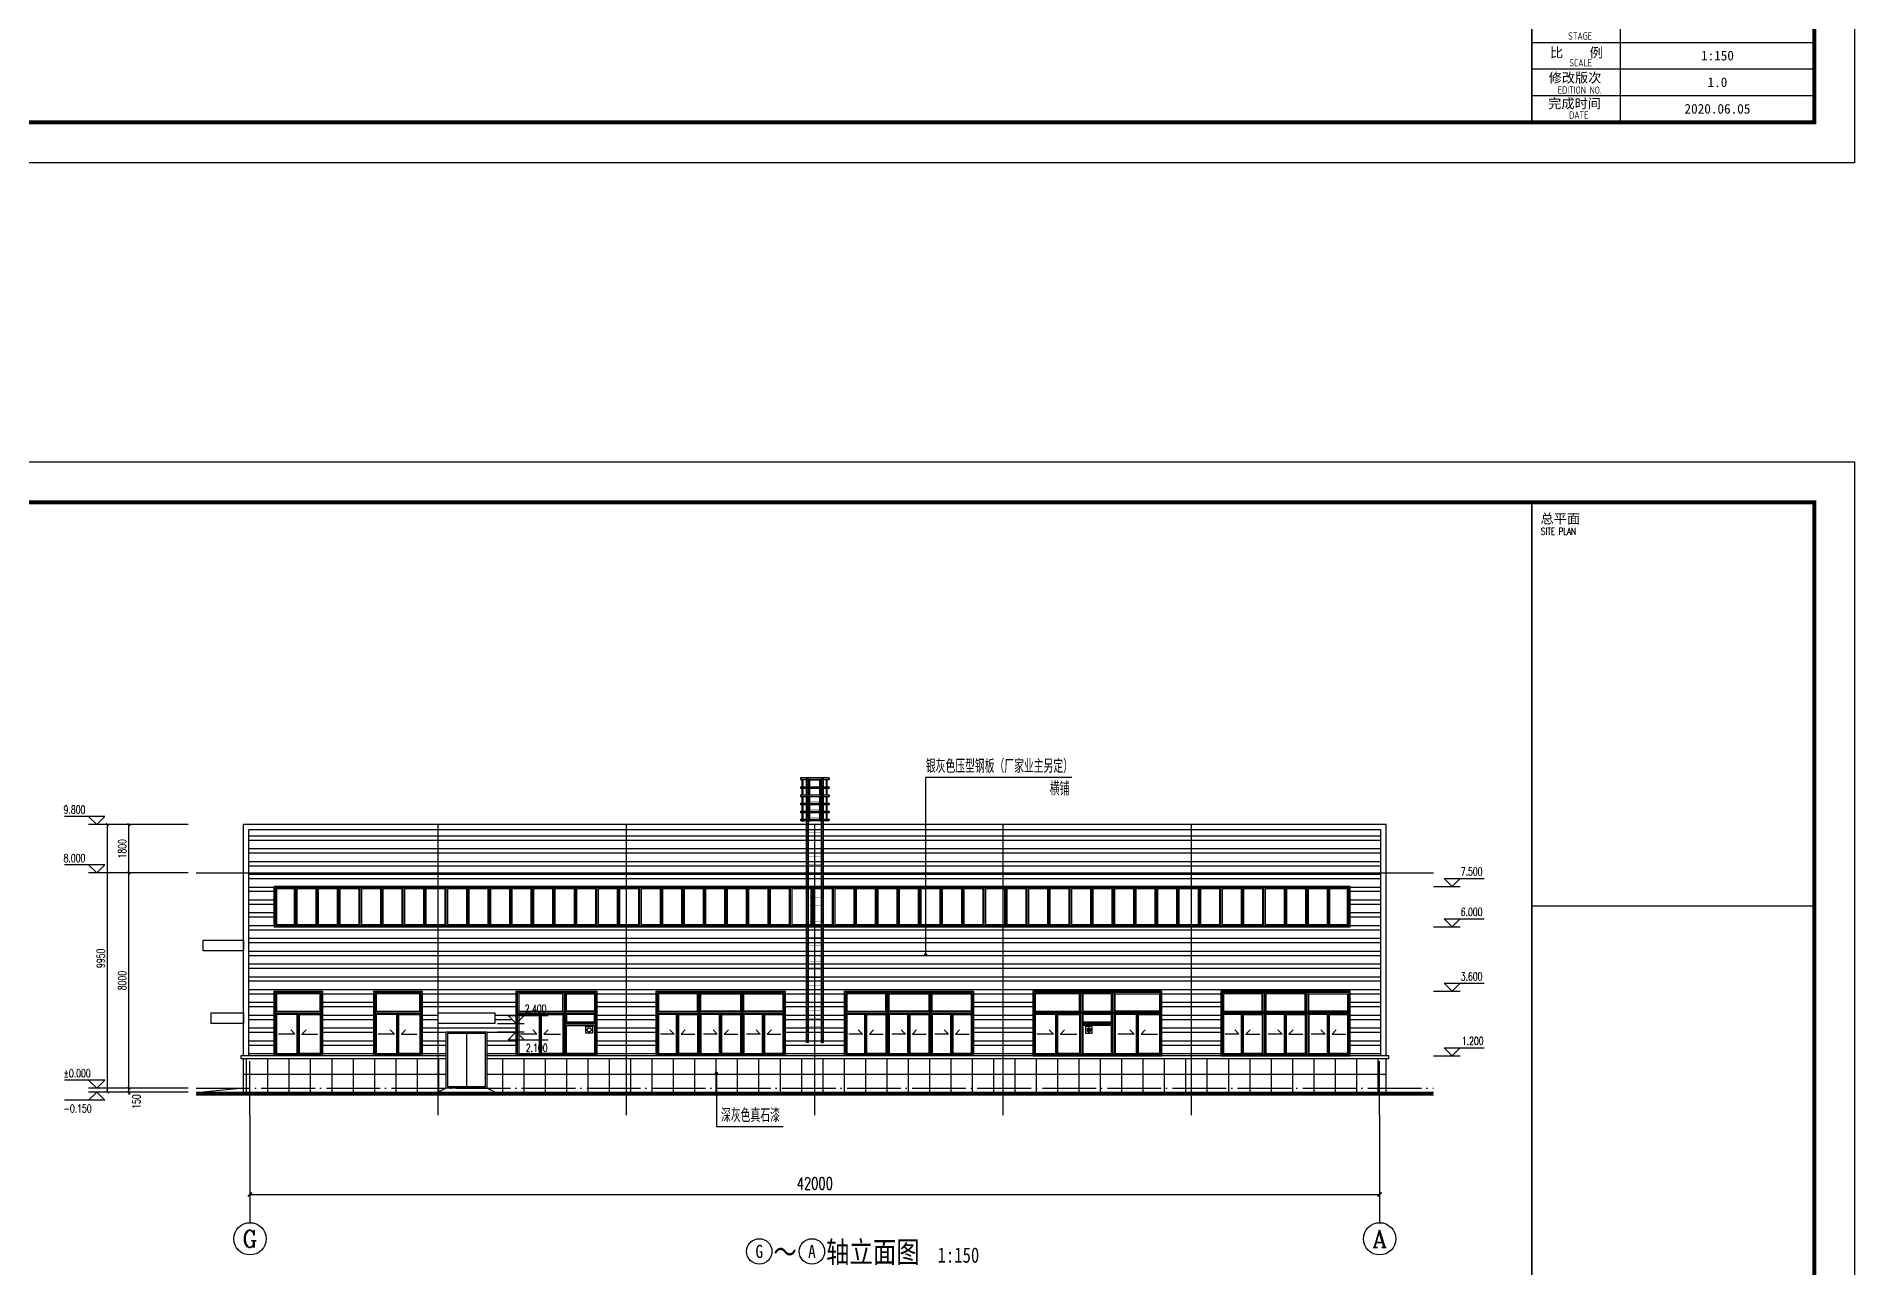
# Model space of a CAD drawing. Extents: x 170967 to 297117, y -33682 to 593582.
# Drawn here: x 229515 to 297117, y 169024 to 214793 of the extents above; entities that cross this region are included whole.
import ezdxf
from ezdxf.enums import TextEntityAlignment as Align

# ---------------------------------------------------------------- set-up
doc = ezdxf.new("R2010")
doc.units = 0
doc.header["$LTSCALE"] = 1000
doc.header["$MEASUREMENT"] = 0
doc.linetypes.add('DASHED', pattern=[0.75, 0.5, -0.25])
doc.linetypes.add('DOTE', pattern=[2.42, 2, -0.2, 0.02, -0.2])
doc.layers.get('Defpoints').update_dxf_attribs({"color": 250})
for name, color, linetype in [('0 - 立面线', 7, 'Continuous'), ('0-建筑立面', 255, 'Continuous'), ('AXIS', 171, 'Continuous'), ('AXIS_TEXT', 7, 'Continuous'), ('DIM_ELEV', 171, 'Continuous'), ('DIM_LEAD', 171, 'Continuous'), ('DOTE', 14, 'DOTE'), ('PUB_TEXT', 7, 'Continuous'), ('PUB_TITLE', 171, 'Continuous'), ('TK', 4, 'Continuous'), ('WINDOW', 140, 'Continuous'), ('填充', 8, 'Continuous')]:
    doc.layers.add(name, color=color, linetype=linetype)
doc.layers.add('02', color=1, linetype='Continuous', lineweight=15)
doc.styles.add('_TCH_AXIS', font='COMPLEX', dxfattribs={"bigfont": 'GBCBIG'})
doc.styles.add('_TCH_DIM', font='SIMPLEX', dxfattribs={"bigfont": 'GBCBIG'})
doc.styles.add('_TCH_DIM_T3', font='SIMPLEX', dxfattribs={"width": 0.705882, "bigfont": 'GBCBIG'})
doc.styles.add('COMPLEX', font='COMPLEX')
doc.styles.add('ROMANS', font='romans__.ttf', dxfattribs={"width": 0.65, "height": 231.275})
doc.styles.add('TSSD_REIN', font='tssdeng.shx', dxfattribs={"width": 0.7, "bigfont": 'tssdchn.shx'})
doc.styles.add('图签宋体', font='', dxfattribs={"height": 300})
doc.styles.add('宋体', font='', dxfattribs={"width": 0.8})
doc.styles.get('图签宋体').set_extended_font_data('NSimSun')
doc.styles.get('宋体').set_extended_font_data('SimSun')
doc.dimstyles.new('_TCH_ARCH&&100', dxfattribs={"dimtxt": 297.5, "dimasz": 100, "dimexe": 250, "dimexo": 300, "dimgap": 100, "dimtad": 1, "dimdec": 0, "dimzin": 0, "dimdsep": 46, "dimtxsty": '_TCH_DIM_T3', "dimblk": 'ARCHTICK', "dimcen": 0.09, "dimclrt": 7, "dimazin": 2, "dimtfac": 1, "dimtdec": 0, "dimtix": 1, "dimtmove": 2, "dimatfit": 3, "dimfxl": 0, "dimtolj": 1, "dimtzin": 0, "dimarcsym": 0})
doc.dimstyles.new('_TCH_ARCH&&150', dxfattribs={"dimtxt": 446.25, "dimasz": 150, "dimexe": 375, "dimexo": 450, "dimgap": 189.375, "dimtad": 1, "dimdec": 0, "dimzin": 0, "dimdsep": 46, "dimtxsty": '_TCH_DIM_T3', "dimblk": 'ARCHTICK', "dimcen": 0.09, "dimclrt": 7, "dimazin": 2, "dimtfac": 1, "dimtdec": 0, "dimtix": 1, "dimtmove": 2, "dimatfit": 3, "dimfxl": 0, "dimtolj": 1, "dimtzin": 0, "dimarcsym": 0})

# ---------------------------------------------------------------- blocks, each defined once
blk = doc.blocks.new('A$C7BE47643')
at = {"layer": 'WINDOW'}
for p, q in [((800, 50), (800, 1575)), ((2400, 50), (2400, 1575)), ((4000, 50), (4000, 1575))]:
    blk.add_line(p, q, dxfattribs=at)
for points in [[(0, 0), (4800, 0), (4800, 2400), (0, 2400)], [(50, 50), (4750, 50), (4750, 2350), (50, 2350)], [(1575, 2350), (1625, 2350), (1625, 50), (1575, 50)], [(3175, 2350), (3225, 2350), (3225, 50), (3175, 50)], [(4750, 1625), (4750, 1575), (50, 1575), (50, 1625)]]:
    blk.add_lwpolyline(points, close=True, dxfattribs=at)
at = {"layer": 'WINDOW', "color": 252}
for points in [[(1535, 2310), (90, 2310), (90, 1665), (1535, 1665)], [(3135, 2310), (1665, 2310), (1665, 1665), (3135, 1665)], [(3265, 2310), (4710, 2310), (4710, 1665), (3265, 1665)], [(760, 1535), (90, 1535), (90, 90), (760, 90)], [(840, 1535), (1535, 1535), (1535, 90), (840, 90)], [(2360, 1535), (1665, 1535), (1665, 90), (2360, 90)], [(2440, 1535), (3135, 1535), (3135, 90), (2440, 90)], [(3960, 1535), (3265, 1535), (3265, 90), (3960, 90)], [(4040, 1535), (4710, 1535), (4710, 90), (4040, 90)]]:
    blk.add_lwpolyline(points, close=True, dxfattribs=at)
at = {"layer": 'WINDOW'}
for points in [[(515, 972), (671, 813), (160, 813)], [(1085, 972), (929, 813), (1440, 813)], [(2115, 972), (2271, 813), (1760, 813)], [(2685, 972), (2529, 813), (3040, 813)], [(3715, 972), (3871, 813), (3360, 813)], [(4285, 972), (4129, 813), (4640, 813)]]:
    blk.add_lwpolyline(points, dxfattribs=at)
blk = doc.blocks.new('A$C474D48D3')
at = {"layer": '02'}
h = blk.add_hatch(color=256, dxfattribs=at)
edge = h.paths.add_edge_path()
edge.add_arc((-125, -125), 75, 0, 360)
blk.add_lwpolyline([(-250, 0), (0, 0), (0, -250), (-250, -250)], close=True)
blk.add_circle((-125, -125), 75)
blk = doc.blocks.new('A$C5D2F2028')
at = {"layer": 'WINDOW'}
for p, q in [((900, 50), (900, 1575)), ((3900, 50), (3900, 1575))]:
    blk.add_line(p, q, dxfattribs=at)
for points in [[(0, 0), (4800, 0), (4800, 2400), (0, 2400)], [(50, 50), (4750, 50), (4750, 2350), (50, 2350)], [(1775, 2350), (1825, 2350), (1825, 50), (1775, 50)], [(2975, 2350), (3025, 2350), (3025, 50), (2975, 50)], [(4750, 1625), (4750, 1575), (50, 1575), (50, 1625)]]:
    blk.add_lwpolyline(points, close=True, dxfattribs=at)
at = {"layer": 'WINDOW', "color": 252}
for points in [[(1735, 2310), (90, 2310), (90, 1665), (1735, 1665)], [(2935, 2310), (1865, 2310), (1865, 1665), (2935, 1665)], [(3065, 2310), (4710, 2310), (4710, 1665), (3065, 1665)], [(860, 1535), (90, 1535), (90, 90), (860, 90)], [(940, 1535), (1735, 1535), (1735, 90), (940, 90)], [(1865, 1265), (2935, 1265), (2935, 1535), (1865, 1535)], [(3860, 1535), (3065, 1535), (3065, 90), (3860, 90)], [(3940, 1535), (4710, 1535), (4710, 90), (3940, 90)], [(2935, 1135), (1865, 1135), (1865, 90), (2935, 90)]]:
    blk.add_lwpolyline(points, close=True, dxfattribs=at)
at = {"layer": 'WINDOW'}
for points in [[(615, 972), (771, 813), (160, 813)], [(1185, 972), (1029, 813), (1640, 813)], [(1825, 1225), (2975, 1225)], [(2975, 1175), (1825, 1175)], [(3615, 972), (3771, 813), (3160, 813)], [(4185, 972), (4029, 813), (4640, 813)]]:
    blk.add_lwpolyline(points, dxfattribs=at)
at = {"xscale": -1}
blk.add_blockref('A$C474D48D3', (1965, 1091), dxfattribs=at)
blk = doc.blocks.new('A$C1AEC7027')
at = {"layer": 'WINDOW'}
blk.add_line((750, 2050), (750, 50), dxfattribs=at)
for points in [[(1500, 2100), (0, 2100), (0, 0), (1500, 0)], [(1450, 2050), (50, 2050), (50, 50), (1450, 50)]]:
    blk.add_lwpolyline(points, close=True, dxfattribs=at)
blk = doc.blocks.new('A$C044746B4')
at = {"layer": 'WINDOW'}
blk.add_line((2100, 50), (2100, 1575), dxfattribs=at)
for points in [[(0, 0), (3000, 0), (3000, 2400), (0, 2400)], [(50, 50), (2950, 50), (2950, 2350), (50, 2350)], [(1175, 2350), (1225, 2350), (1225, 50), (1175, 50)], [(2950, 1625), (2950, 1575), (50, 1575), (50, 1625)], [(1175, 1225), (50, 1225), (50, 1175), (1175, 1175)]]:
    blk.add_lwpolyline(points, close=True, dxfattribs=at)
at = {"layer": 'WINDOW', "color": 252}
for points in [[(1135, 2310), (90, 2310), (90, 1665), (1135, 1665)], [(1265, 2310), (2910, 2310), (2910, 1665), (1265, 1665)], [(1135, 1265), (90, 1265), (90, 1535), (1135, 1535)], [(2060, 1535), (1265, 1535), (1265, 90), (2060, 90)], [(2140, 1535), (2910, 1535), (2910, 90), (2140, 90)], [(1135, 1135), (90, 1135), (90, 90), (1135, 90)]]:
    blk.add_lwpolyline(points, close=True, dxfattribs=at)
at = {"layer": 'WINDOW'}
for points in [[(1815, 972), (1971, 813), (1360, 813)], [(2385, 972), (2229, 813), (2840, 813)]]:
    blk.add_lwpolyline(points, dxfattribs=at)
at = {"xscale": -1}
blk.add_blockref('A$C474D48D3', (165, 1091), dxfattribs=at)
blk = doc.blocks.new('A$C18C72275')
at = {"layer": 'WINDOW'}
blk.add_line((900, 50), (900, 1575), dxfattribs=at)
for points in [[(1800, 0), (0, 0), (0, 2400), (1800, 2400)], [(1750, 50), (50, 50), (50, 2350), (1750, 2350)], [(50, 1625), (50, 1575), (1750, 1575), (1750, 1625)]]:
    blk.add_lwpolyline(points, close=True, dxfattribs=at)
at = {"layer": 'WINDOW', "color": 252}
for points in [[(1710, 2310), (90, 2310), (90, 1665), (1710, 1665)], [(860, 1535), (90, 1535), (90, 90), (860, 90)], [(940, 1535), (1710, 1535), (1710, 90), (940, 90)]]:
    blk.add_lwpolyline(points, close=True, dxfattribs=at)
at = {"layer": 'WINDOW'}
for points in [[(615, 972), (771, 813), (160, 813)], [(1185, 972), (1029, 813), (1615, 813)]]:
    blk.add_lwpolyline(points, dxfattribs=at)
blk = doc.blocks.new('QERQ')
at = {"layer": 'WINDOW'}
for p, q in [((0, 50), (0, 1450)), ((800, 50), (800, 1450)), ((1600, 50), (1600, 1450)), ((2400, 50), (2400, 1450)), ((3200, 50), (3200, 1450)), ((4000, 50), (4000, 1450)), ((4800, 50), (4800, 1450)), ((5600, 50), (5600, 1450)), ((6400, 50), (6400, 1450)), ((7200, 50), (7200, 1450)), ((8000, 50), (8000, 1450)), ((8800, 50), (8800, 1450)), ((9600, 50), (9600, 1450)), ((10400, 50), (10400, 1450)), ((11200, 50), (11200, 1450)), ((12000, 50), (12000, 1450)), ((12800, 50), (12800, 1450)), ((13600, 50), (13600, 1450)), ((14400, 50), (14400, 1450)), ((15200, 50), (15200, 1450)), ((16000, 50), (16000, 1450)), ((16800, 50), (16800, 1450)), ((17600, 50), (17600, 1450)), ((18400, 50), (18400, 1450)), ((19200, 50), (19200, 1450)), ((20000, 50), (20000, 1450)), ((20800, 50), (20800, 1450)), ((21600, 50), (21600, 1450)), ((22400, 50), (22400, 1450)), ((23200, 50), (23200, 1450)), ((24000, 50), (24000, 1450)), ((24800, 50), (24800, 1450)), ((25600, 50), (25600, 1450)), ((26400, 50), (26400, 1450)), ((27200, 50), (27200, 1450)), ((28000, 50), (28000, 1450)), ((28800, 50), (28800, 1450)), ((29600, 50), (29600, 1450)), ((30400, 50), (30400, 1450)), ((31200, 50), (31200, 1450)), ((32000, 50), (32000, 1450)), ((32800, 50), (32800, 1450)), ((33600, 50), (33600, 1450)), ((34400, 50), (34400, 1450)), ((35200, 50), (35200, 1450)), ((36000, 50), (36000, 1450)), ((36800, 50), (36800, 1450)), ((37600, 50), (37600, 1450)), ((38400, 50), (38400, 1450)), ((39200, 50), (39200, 1450))]:
    blk.add_line(p, q, dxfattribs=at)
for points in [[(0, 0), (40000, 0), (40000, 1500), (0, 1500)], [(50, 50), (39950, 50), (39950, 1450), (50, 1450)]]:
    blk.add_lwpolyline(points, close=True, dxfattribs=at)
at = {"layer": 'WINDOW', "color": 251}
for points in [[(760, 1410), (90, 1410), (90, 90), (760, 90)], [(1560, 1410), (840, 1410), (840, 90), (1560, 90)], [(2360, 1410), (1640, 1410), (1640, 90), (2360, 90)], [(3160, 1410), (2440, 1410), (2440, 90), (3160, 90)], [(3960, 1410), (3240, 1410), (3240, 90), (3960, 90)], [(4760, 1410), (4040, 1410), (4040, 90), (4760, 90)], [(5560, 1410), (4840, 1410), (4840, 90), (5560, 90)], [(6360, 1410), (5640, 1410), (5640, 90), (6360, 90)], [(7160, 1410), (6440, 1410), (6440, 90), (7160, 90)], [(7960, 1410), (7240, 1410), (7240, 90), (7960, 90)], [(8760, 1410), (8040, 1410), (8040, 90), (8760, 90)], [(9560, 1410), (8840, 1410), (8840, 90), (9560, 90)], [(10360, 1410), (9640, 1410), (9640, 90), (10360, 90)], [(11160, 1410), (10440, 1410), (10440, 90), (11160, 90)], [(11960, 1410), (11240, 1410), (11240, 90), (11960, 90)], [(12760, 1410), (12040, 1410), (12040, 90), (12760, 90)], [(13560, 1410), (12840, 1410), (12840, 90), (13560, 90)], [(14360, 1410), (13640, 1410), (13640, 90), (14360, 90)], [(15160, 1410), (14440, 1410), (14440, 90), (15160, 90)], [(15960, 1410), (15240, 1410), (15240, 90), (15960, 90)], [(16760, 1410), (16040, 1410), (16040, 90), (16760, 90)], [(17560, 1410), (16840, 1410), (16840, 90), (17560, 90)], [(18360, 1410), (17640, 1410), (17640, 90), (18360, 90)], [(19160, 1410), (18440, 1410), (18440, 90), (19160, 90)], [(19960, 1410), (19240, 1410), (19240, 90), (19960, 90)], [(20760, 1410), (20040, 1410), (20040, 90), (20760, 90)], [(21560, 1410), (20840, 1410), (20840, 90), (21560, 90)], [(22360, 1410), (21640, 1410), (21640, 90), (22360, 90)], [(23160, 1410), (22440, 1410), (22440, 90), (23160, 90)], [(23960, 1410), (23240, 1410), (23240, 90), (23960, 90)], [(24760, 1410), (24040, 1410), (24040, 90), (24760, 90)], [(25560, 1410), (24840, 1410), (24840, 90), (25560, 90)], [(26360, 1410), (25640, 1410), (25640, 90), (26360, 90)], [(27160, 1410), (26440, 1410), (26440, 90), (27160, 90)], [(27960, 1410), (27240, 1410), (27240, 90), (27960, 90)], [(28760, 1410), (28040, 1410), (28040, 90), (28760, 90)], [(29560, 1410), (28840, 1410), (28840, 90), (29560, 90)], [(30360, 1410), (29640, 1410), (29640, 90), (30360, 90)], [(31160, 1410), (30440, 1410), (30440, 90), (31160, 90)], [(31960, 1410), (31240, 1410), (31240, 90), (31960, 90)], [(32760, 1410), (32040, 1410), (32040, 90), (32760, 90)], [(33560, 1410), (32840, 1410), (32840, 90), (33560, 90)], [(34360, 1410), (33640, 1410), (33640, 90), (34360, 90)], [(35160, 1410), (34440, 1410), (34440, 90), (35160, 90)], [(35960, 1410), (35240, 1410), (35240, 90), (35960, 90)], [(36760, 1410), (36040, 1410), (36040, 90), (36760, 90)], [(37560, 1410), (36840, 1410), (36840, 90), (37560, 90)], [(38360, 1410), (37640, 1410), (37640, 90), (38360, 90)], [(39160, 1410), (38440, 1410), (38440, 90), (39160, 90)], [(39240, 90), (39910, 90), (39910, 1410), (39240, 1410)]]:
    blk.add_lwpolyline(points, close=True, dxfattribs=at)
blk = doc.blocks.new('GeYuanFrame_12877651', base_point=(20.09, 4.53))
at = {"layer": 'PUB_TITLE'}
blk.add_lwpolyline([(803.09, 14.53), (803.09, 111.33)], dxfattribs=at)
at = {"layer": 'TK'}
for p, q in [((781.09, 34.37), (851.09, 34.37)), ((781.09, 27.77), (851.09, 27.77)), ((781.09, 21.17), (851.09, 21.17)), ((781.09, 14.53), (851.09, 14.53))]:
    blk.add_line(p, q, dxfattribs=at)
blk.add_lwpolyline([(20.09, 4.53), (20.09, 598.53), (861.09, 598.53), (861.09, 4.53)], close=True, dxfattribs=at)
at = {"layer": 'TK', "const_width": 1}
blk.add_lwpolyline([(45.09, 588.53), (851.09, 588.53), (851.09, 14.53), (45.09, 14.53)], close=True, dxfattribs=at)
at = {"layer": 'TK', "const_width": 0.4}
blk.add_lwpolyline([(781.09, 588.53), (781.09, 14.53)], dxfattribs=at)
at = {"layer": 'TK', "style": 'TSSD_REIN'}
for s, width, p in [('STAGE', 0.7, (790.09, 35.03)), ('SCALE', 0.7, (790.38, 28.42)), ('EDITION NO.', 0.8, (787.53, 21.64)), ('DATE', 0.7, (790.33, 15.45))]:
    blk.add_text(s, height=1.8, dxfattribs=dict(at, width=width)).set_placement(p)
at = {"layer": 'TK', "style": '图签宋体'}
for s, p in [('比    例', (785.59, 30.63)), ('修改版次', (785.24, 24.41)), ('完成时间', (785.11, 18.02))]:
    blk.add_text(s, height=2.4, dxfattribs=at).set_placement(p)
at = {"layer": 'TK', "char_height": 2.4, "width": 48, "attachment_point": 5, "style": '图签宋体'}
for s, insert in [('1:150', (827.09, 31.07)), ('1.0', (827.09, 24.47)), ('2020.06.05', (827.09, 17.88))]:
    blk.add_mtext(s, dxfattribs=dict(at, insert=insert))
blk = doc.blocks.new('GeYuanFrame_23765231', base_point=(20.09, 4.53))
at = {"layer": 'TK'}
blk.add_lwpolyline([(20.09, 4.53), (20.09, 598.53), (861.09, 598.53), (861.09, 4.53)], close=True, dxfattribs=at)
at = {"layer": 'TK', "const_width": 1}
blk.add_lwpolyline([(45.09, 588.53), (851.09, 588.53), (851.09, 14.53), (45.09, 14.53)], close=True, dxfattribs=at)
at = {"layer": 'TK'}
for points, const_width in [([(781.09, 588.53), (781.09, 14.53)], 0.4), ([(781.09, 488.5), (851.09, 488.5)], 0.35)]:
    blk.add_lwpolyline(points, dxfattribs=dict(at, const_width=const_width))
at = {"layer": 'TK', "style": '图签宋体'}
blk.add_text('总平面', height=2.4, dxfattribs=at).set_placement((783.23, 583.28))
at = {"layer": 'TK', "style": 'ROMANS', "width": 0.76}
blk.add_text('SITE PLAN', height=1.697, dxfattribs=at).set_placement((783.35, 580.49))
blk = doc.blocks.new('A$C04A87C28')
for p, q in [((784, 11631), (-284, 11631)), ((-284, 11631), (-284, 11574)), ((-284, 11574), (784, 11574)), ((-215, 11299), (-215, 11574)), ((-185, 11299), (-185, 11574)), ((-57, 1801), (-57, 11631)), ((0, 11631), (0, 1800)), ((32, 11299), (32, 11574)), ((62, 11299), (62, 11574)), ((438, 11299), (438, 11574)), ((468, 11299), (468, 11574)), ((500, 1800), (500, 11631)), ((557, 11631), (557, 1801)), ((685, 11299), (685, 11574)), ((715, 11299), (715, 11574)), ((784, 11631), (784, 11574)), ((-284, 11299), (784, 11299)), ((-284, 11299), (-284, 11249)), ((-284, 11249), (784, 11249)), ((-284, 10999), (784, 10999)), ((-284, 10999), (-284, 10949)), ((-284, 10949), (784, 10949)), ((-215, 10999), (-215, 11249)), ((-215, 10699), (-215, 10949)), ((-185, 10999), (-185, 11249)), ((-185, 10699), (-185, 10949)), ((32, 10999), (32, 11249)), ((32, 10699), (32, 10949)), ((62, 10999), (62, 11249)), ((62, 10699), (62, 10949)), ((438, 10999), (438, 11249)), ((438, 10699), (438, 10949)), ((468, 10999), (468, 11249)), ((468, 10699), (468, 10949)), ((685, 10999), (685, 11249)), ((685, 10699), (685, 10949)), ((715, 10999), (715, 11249)), ((715, 10699), (715, 10949)), ((784, 11299), (784, 11249)), ((784, 10999), (784, 10949)), ((-284, 10699), (784, 10699)), ((-284, 10699), (-284, 10649)), ((-284, 10649), (784, 10649)), ((-284, 10399), (784, 10399)), ((-284, 10399), (-284, 10349)), ((-284, 10349), (784, 10349)), ((-215, 10399), (-215, 10649)), ((-215, 10099), (-215, 10349)), ((-185, 10399), (-185, 10649)), ((-185, 10099), (-185, 10349)), ((32, 10399), (32, 10649)), ((32, 10099), (32, 10349)), ((62, 10399), (62, 10649)), ((62, 10099), (62, 10349)), ((438, 10399), (438, 10649)), ((438, 10099), (438, 10349)), ((468, 10399), (468, 10649)), ((468, 10099), (468, 10349)), ((685, 10399), (685, 10649)), ((685, 10099), (685, 10349)), ((715, 10399), (715, 10649)), ((715, 10099), (715, 10349)), ((784, 10699), (784, 10649)), ((784, 10399), (784, 10349)), ((-284, 10099), (784, 10099)), ((-284, 10099), (-284, 10049)), ((-284, 10049), (784, 10049)), ((-215, 10031), (-215, 10049)), ((-215, 10031), (-185, 10031)), ((-185, 10031), (-185, 10049)), ((32, 10031), (32, 10049)), ((32, 10031), (62, 10031)), ((62, 10031), (62, 10049)), ((438, 10031), (438, 10049)), ((468, 10031), (438, 10031)), ((468, 10031), (468, 10049)), ((685, 10031), (685, 10049)), ((715, 10031), (685, 10031)), ((715, 10031), (715, 10049)), ((784, 10099), (784, 10049)), ((0, 1800), (-56, 1800)), ((500, 1800), (556, 1800))]:
    blk.add_line(p, q)
at = {"linetype": 'DASHED', "ltscale": 0.1}
for p, q in [((784, 11624), (-284, 11624)), ((-50, 11631), (-50, 1800)), ((550, 1800), (550, 11631)), ((-57, 10999), (-57, 11249)), ((-57, 10699), (-57, 10949)), ((-50, 11249), (-50, 10999)), ((-50, 10949), (-50, 10699)), ((0, 11249), (0, 10999)), ((0, 10949), (0, 10699)), ((500, 11249), (500, 10999)), ((500, 10949), (500, 10699)), ((550, 11249), (550, 10999)), ((550, 10949), (550, 10699)), ((557, 11249), (557, 10999)), ((557, 10949), (557, 10699)), ((-57, 10399), (-57, 10649)), ((-57, 10099), (-57, 10349)), ((-50, 10649), (-50, 10399)), ((-50, 10349), (-50, 10099)), ((0, 10649), (0, 10399)), ((0, 10349), (0, 10099)), ((500, 10649), (500, 10399)), ((500, 10349), (500, 10099)), ((550, 10649), (550, 10399)), ((550, 10349), (550, 10099)), ((557, 10649), (557, 10399)), ((557, 10349), (557, 10099))]:
    blk.add_line(p, q, dxfattribs=at)
at = {"const_width": 10}
for points in [[(-116, 11580), (-72, 11580), (-72, 11510)], [(0, 11530), (500, 11530)], [(618, 11580), (574, 11580), (574, 11510)], [(0, 11230), (500, 11230)], [(0, 11049), (32, 11049)], [(0, 10930), (500, 10930)], [(468, 11049), (500, 11049)], [(0, 10749), (32, 10749)], [(0, 10630), (500, 10630)], [(0, 10449), (32, 10449)], [(0, 10330), (500, 10330)], [(0, 10149), (32, 10149)], [(468, 10749), (500, 10749)], [(468, 10449), (500, 10449)], [(468, 10149), (500, 10149)], [(0, 9901), (500, 9901)], [(0, 9601), (500, 9601)], [(0, 9301), (500, 9301)], [(0, 9001), (500, 9001)], [(0, 8701), (500, 8701)], [(0, 8401), (500, 8401)], [(-116, 7851), (-72, 7851), (-72, 7781)], [(0, 8101), (500, 8101)], [(0, 7801), (500, 7801)], [(0, 7501), (500, 7501)], [(618, 7851), (574, 7851), (574, 7781)], [(0, 7201), (500, 7201)], [(0, 6901), (500, 6901)], [(0, 6601), (500, 6601)], [(0, 6301), (500, 6301)], [(0, 6001), (500, 6001)], [(0, 5701), (500, 5701)], [(-116, 5151), (-72, 5151), (-72, 5081)], [(0, 5401), (500, 5401)], [(0, 5101), (500, 5101)], [(0, 4801), (500, 4801)], [(618, 5151), (574, 5151), (574, 5081)], [(0, 4501), (500, 4501)], [(0, 4201), (500, 4201)], [(0, 3901), (500, 3901)], [(0, 3601), (500, 3601)], [(-116, 2999), (-72, 2999), (-72, 2929)], [(0, 3301), (500, 3301)], [(0, 3001), (500, 3001)], [(0, 2701), (500, 2701)], [(0, 2701), (500, 2701)], [(618, 2999), (574, 2999), (574, 2929)], [(0, 2401), (500, 2401)], [(0, 2101), (500, 2101)]]:
    blk.add_lwpolyline(points, dxfattribs=at)
at = {"linetype": 'DASHED', "ltscale": 0.1, "const_width": 10}
for points in [[(62, 11049), (438, 11049)], [(62, 10749), (438, 10749)], [(62, 10449), (438, 10449)], [(62, 10149), (438, 10149)]]:
    blk.add_lwpolyline(points, dxfattribs=at)
for centre, start, end in [((-56, 1801), 180, 270), ((556, 1801), 270, 0)]:
    blk.add_arc(centre, 1, start, end)
blk = doc.blocks.new('_AXISO')
blk.add_circle((0, 0), 0.5)
at = {"layer": 'AXIS_TEXT', "style": 'COMPLEX', "width": 1.041667}
blk.add_attdef('A', text='', height=0.56, dxfattribs=at).set_placement((-0.25, -0.28), (0.25, -0.28), align=Align.FIT)
blk = doc.blocks.new('_ArchTick')
at = {"color": 0, "linetype": 'ByBlock', "const_width": 0.4}
blk.add_lwpolyline([(-0.5, -0.5), (0.5, 0.5)], dxfattribs=at)
blk = doc.blocks.new('*D127')
at = {"layer": 'AXIS', "color": 0, "lineweight": -2}
for p, q in [((237457, 174245), (237457, 171370)), ((279457, 174245), (279457, 171370)), ((237457, 171745), (279457, 171745))]:
    blk.add_line(p, q, dxfattribs=at)
at = {"layer": 'Defpoints', "color": 0}
for p in [(237457, 174695), (279457, 174695), (279457, 171745)]:
    blk.add_point(p, dxfattribs=at)
at = {"layer": 'AXIS', "color": 0, "lineweight": -2, "xscale": 150, "yscale": 150, "zscale": 150, "rotation": 180}
blk.add_blockref('_ArchTick', (237457, 171745), dxfattribs=at)
at = {"layer": 'AXIS', "color": 0, "lineweight": -2, "xscale": 150, "yscale": 150, "zscale": 150}
blk.add_blockref('_ArchTick', (279457, 171745), dxfattribs=at)
at = {"layer": 'AXIS', "color": 7, "insert": (258457, 172157), "char_height": 446.2, "attachment_point": 5, "style": '_TCH_DIM_T3'}
blk.add_mtext('\\A1;42000', dxfattribs=at)
blk = doc.blocks.new('*D128')
at = {"layer": 'AXIS', "color": 0, "lineweight": -2}
for p, q in [((235157, 185495), (231907, 185495)), ((232157, 175545), (232157, 185495)), ((235157, 175545), (231907, 175545))]:
    blk.add_line(p, q, dxfattribs=at)
at = {"layer": 'Defpoints', "color": 0}
for p in [(232157, 185495), (235457, 185495), (235457, 175545)]:
    blk.add_point(p, dxfattribs=at)
at = {"layer": 'AXIS', "color": 0, "lineweight": -2, "xscale": 100, "yscale": 100, "zscale": 100}
for p, rotation in [((232157, 185495), 90), ((232157, 175545), 270)]:
    blk.add_blockref('_ArchTick', p, dxfattribs=dict(at, rotation=rotation))
at = {"layer": 'AXIS', "color": 7, "insert": (231908, 180520), "char_height": 297.5, "attachment_point": 5, "rotation": 90, "style": '_TCH_DIM_T3'}
blk.add_mtext('\\A1;9950', dxfattribs=at)
blk = doc.blocks.new('*D129')
at = {"layer": 'AXIS', "color": 0, "lineweight": -2}
for p, q in [((232957, 175695), (232957, 175795)), ((235157, 175695), (232707, 175695)), ((235157, 175545), (232707, 175545)), ((232957, 175545), (232957, 175695)), ((232957, 175545), (232957, 175445))]:
    blk.add_line(p, q, dxfattribs=at)
at = {"layer": 'Defpoints', "color": 0}
for p in [(232957, 175695), (235457, 175695), (235457, 175545)]:
    blk.add_point(p, dxfattribs=at)
at = {"layer": 'AXIS', "color": 0, "lineweight": -2, "xscale": 100, "yscale": 100, "zscale": 100}
for p, rotation in [((232957, 175695), 270), ((232957, 175545), 90)]:
    blk.add_blockref('_ArchTick', p, dxfattribs=dict(at, rotation=rotation))
at = {"layer": 'AXIS', "color": 7, "insert": (233232, 175195), "char_height": 297.5, "attachment_point": 5, "rotation": 90, "style": '_TCH_DIM_T3'}
blk.add_mtext('\\A1;150', dxfattribs=at)
blk = doc.blocks.new('*D130')
at = {"layer": 'AXIS', "color": 0, "lineweight": -2}
for p, q in [((235157, 183695), (232707, 183695)), ((232957, 175695), (232957, 183695)), ((235157, 175695), (232707, 175695))]:
    blk.add_line(p, q, dxfattribs=at)
at = {"layer": 'Defpoints', "color": 0}
for p in [(232957, 183695), (235457, 183695), (235457, 175695)]:
    blk.add_point(p, dxfattribs=at)
at = {"layer": 'AXIS', "color": 0, "lineweight": -2, "xscale": 100, "yscale": 100, "zscale": 100}
for p, rotation in [((232957, 183695), 90), ((232957, 175695), 270)]:
    blk.add_blockref('_ArchTick', p, dxfattribs=dict(at, rotation=rotation))
at = {"layer": 'AXIS', "color": 7, "insert": (232708, 179695), "char_height": 297.5, "attachment_point": 5, "rotation": 90, "style": '_TCH_DIM_T3'}
blk.add_mtext('\\A1;8000', dxfattribs=at)
blk = doc.blocks.new('*D131')
at = {"layer": 'AXIS', "color": 0, "lineweight": -2}
for p, q in [((235157, 185495), (232707, 185495)), ((232957, 183695), (232957, 185495)), ((235157, 183695), (232707, 183695))]:
    blk.add_line(p, q, dxfattribs=at)
at = {"layer": 'Defpoints', "color": 0}
for p in [(232957, 185495), (235457, 185495), (235457, 183695)]:
    blk.add_point(p, dxfattribs=at)
at = {"layer": 'AXIS', "color": 0, "lineweight": -2, "xscale": 100, "yscale": 100, "zscale": 100}
for p, rotation in [((232957, 185495), 90), ((232957, 183695), 270)]:
    blk.add_blockref('_ArchTick', p, dxfattribs=dict(at, rotation=rotation))
at = {"layer": 'AXIS', "color": 7, "insert": (232708, 184595), "char_height": 297.5, "attachment_point": 5, "rotation": 90, "style": '_TCH_DIM_T3'}
blk.add_mtext('\\A1;1800', dxfattribs=at)

msp = doc.modelspace()

# ---------------------------------------------------------------- hatches: boundary and pattern name
at = {"layer": '填充'}
h = msp.add_hatch(dxfattribs=at)
h.set_pattern_fill('ANSI32,_O', color=250, scale=100, angle=135)
h.set_pattern_definition([(180, (187775.7, -78448.35), (-3e-14, -476.25), []), (180, (187616.96, -78289.6), (-3e-14, -476.25), [])])
h.paths.add_polyline_path([(279497.2, 185294.9), (237417.2, 185294.9), (237417.2, 176894.9), (238357.2, 176894.9), (238357.2, 179294.9), (240157.2, 179294.9), (240157.2, 176894.9), (242057.2, 176894.9), (242057.2, 179294.9), (243857.2, 179294.9), (243857.2, 176894.9), (244757.2, 176894.9), (244757.2, 177794.9), (246257.2, 177794.9), (246257.2, 176894.9), (247357.2, 176894.9), (247357.2, 177494.9), (247057.2, 177494.9), (247357.2, 177794.9), (247357.2, 178094.9), (247057.2, 178394.9), (247357.2, 178394.9), (247357.2, 179294.9), (250357.2, 179294.9), (250357.2, 176894.9), (252557.2, 176894.9), (252557.2, 179294.9), (257357.2, 179294.9), (257357.2, 176894.9), (259557.2, 176894.9), (259557.2, 179294.9), (264357.2, 179294.9), (264357.2, 176894.9), (266557.2, 176894.9), (266557.2, 179294.9), (271357.2, 179294.9), (271357.2, 176894.9), (273557.2, 176894.9), (273557.2, 179294.9), (278357.2, 179294.9), (278357.2, 176894.9), (279497.2, 176894.9)])
h.paths.add_polyline_path([(238357.2, 181694.9), (238357.2, 183194.9), (278357.2, 183194.9), (278357.2, 181694.9)], flags=16)
h.paths.add_polyline_path([(238407.2, 181744.9), (238407.2, 183144.9), (278307.2, 183144.9), (278307.2, 181744.9)], flags=0)
h.paths.add_polyline_path([(246557.2, 178494.9), (246557.2, 178094.9), (244457.2, 178094.9), (244457.2, 178494.9)], flags=16)
h = msp.add_hatch(dxfattribs=at)
h.set_pattern_fill('NET', color=250, scale=250)
h.set_pattern_definition([(0, (0, 0), (0, 793.75), []), (90, (0, 0), (-793.75, 5e-14), [])])
h.paths.add_polyline_path([(279697.2, 175544.9), (279697.2, 176794.9), (246257.2, 176794.9), (246257.2, 175694.9), (246557.2, 175544.9)])
h.paths.add_polyline_path([(244457.2, 175544.9), (244757.2, 175694.9), (244757.2, 176794.9), (237217.2, 176794.9), (237217.2, 175544.9)])

# ---------------------------------------------------------------- linework, layer by layer
for p, q in [((279497.2, 176894.9), (279497.2, 185294.9)), ((279697.2, 176894.9), (279697.2, 185494.9)), ((279697.2, 175544.9), (279697.2, 176794.9)), ((279797.2, 176794.9), (279797.2, 176894.9))]:
    msp.add_line(p, q)
at = {"const_width": 100}
msp.add_lwpolyline([(235457.2, 175494.9), (281457.2, 175494.9)], dxfattribs=at)
for points in [[(235457.2, 175544.9), (281457.2, 175544.9)], [(235457.2, 175444.9), (281457.2, 175444.9)]]:
    msp.add_lwpolyline(points)
at = {"layer": '0 - 立面线'}
for p, q in [((237217.2, 176894.9), (237217.2, 185494.9)), ((237417.2, 176894.9), (237417.2, 185294.9)), ((237117.2, 176894.9), (237117.2, 176794.9)), ((244757.2, 176894.9), (237117.2, 176894.9)), ((237117.2, 176794.9), (244757.2, 176794.9)), ((237217.2, 175544.9), (237217.2, 176794.9)), ((279797.2, 176894.9), (246257.2, 176894.9)), ((246257.2, 176794.9), (279797.2, 176794.9))]:
    msp.add_line(p, q, dxfattribs=at)
for points in [[(237217.2, 181194.9), (237217.2, 180794.9), (235717.2, 180794.9), (235717.2, 181194.9)], [(237217.2, 178494.9), (237217.2, 178094.9), (236017.2, 178094.9), (236017.2, 178494.9)]]:
    msp.add_lwpolyline(points, close=True, dxfattribs=at)
at = {"layer": '0-建筑立面'}
for p, q in [((279697.2, 185494.9), (237217.2, 185494.9)), ((279497.2, 185294.9), (237417.2, 185294.9)), ((237217.2, 175694.9), (235717.2, 175544.9))]:
    msp.add_line(p, q, dxfattribs=at)
at = {"layer": 'AXIS'}
for p, q in [((237457.2, 174694.9), (237457.2, 170694.9)), ((279457.2, 174694.9), (279457.2, 170694.9))]:
    msp.add_line(p, q, dxfattribs=at)
at = {"layer": 'Defpoints'}
for p, q in [((244457.2, 174694.9), (244457.2, 185494.9)), ((251457.2, 174694.9), (251457.2, 185494.9)), ((258457.2, 174694.9), (258457.2, 185494.9)), ((265457.2, 174694.9), (265457.2, 185494.9)), ((272457.2, 174694.9), (272457.2, 185494.9)), ((235457.2, 183694.9), (281457.2, 183694.9))]:
    msp.add_line(p, q, dxfattribs=at)
at = {"layer": 'DIM_ELEV'}
for p, q in [((232057.2, 185794.9), (230557.7, 185794.9)), ((231757.2, 185494.9), (231457.2, 185794.9)), ((232957.2, 185494.9), (231457.2, 185494.9)), ((231757.2, 185494.9), (232057.2, 185794.9)), ((232057.2, 183994.9), (230557.7, 183994.9)), ((231757.2, 183694.9), (231457.2, 183994.9)), ((231757.2, 183694.9), (232057.2, 183994.9)), ((232957.2, 183694.9), (231457.2, 183694.9)), ((282157.2, 183194.9), (281857.2, 183494.9)), ((281857.2, 183494.9), (283341.7, 183494.9)), ((282157.2, 183194.9), (282457.2, 183494.9)), ((281457.2, 183194.9), (282457.2, 183194.9)), ((282157.2, 181694.9), (281857.2, 181994.9)), ((281857.2, 181994.9), (283341.7, 181994.9)), ((282157.2, 181694.9), (282457.2, 181994.9)), ((281457.2, 181694.9), (282457.2, 181694.9)), ((281457.2, 179294.9), (282457.2, 179294.9)), ((282157.2, 179294.9), (281857.2, 179594.9)), ((281857.2, 179594.9), (283341.7, 179594.9)), ((282157.2, 179294.9), (282457.2, 179594.9)), ((246657.2, 178094.9), (247657.2, 178094.9)), ((246657.2, 177794.9), (247657.2, 177794.9)), ((247357.2, 178094.9), (247057.2, 178394.9)), ((247057.2, 178394.9), (248541.7, 178394.9)), ((247357.2, 177794.9), (247057.2, 177494.9)), ((247357.2, 178094.9), (247657.2, 178394.9)), ((247357.2, 177794.9), (247657.2, 177494.9)), ((247057.2, 177494.9), (248541.7, 177494.9)), ((282157.2, 176894.9), (281857.2, 177194.9)), ((281857.2, 177194.9), (283341.7, 177194.9)), ((282157.2, 176894.9), (282457.2, 177194.9)), ((281457.2, 176894.9), (282457.2, 176894.9)), ((232057.2, 175994.9), (230557.7, 175994.9)), ((231757.2, 175694.9), (231457.2, 175994.9)), ((231757.2, 175694.9), (232057.2, 175994.9)), ((232057.2, 175244.9), (230557.7, 175244.9)), ((232957.2, 175694.9), (231457.2, 175694.9)), ((231757.2, 175544.9), (231457.2, 175244.9)), ((232957.2, 175544.9), (231457.2, 175544.9)), ((231757.2, 175544.9), (232057.2, 175244.9))]:
    msp.add_line(p, q, dxfattribs=at)
at = {"layer": 'DIM_LEAD'}
for p, q in [((262579.3, 180656.8), (262579.3, 187256.1)), ((262579.3, 187256.1), (268014.7, 187256.1)), ((254797.6, 176255.1), (254797.6, 174272.6)), ((254797.6, 174272.6), (257286.8, 174272.6))]:
    msp.add_line(p, q, dxfattribs=at)
at = {"layer": 'DIM_LEAD', "const_width": 60}
for points in [[(262579.3, 180626.8, 1), (262579.3, 180686.8, 1)], [(254797.6, 176285.1, 1), (254797.6, 176225.1, 1)]]:
    msp.add_lwpolyline(points, format="xyb", close=True, dxfattribs=at)
at = {"layer": 'DOTE'}
for p, q in [((237457.2, 174694.9), (237457.2, 176894.9)), ((279457.2, 174694.9), (279457.2, 176894.9)), ((235457.2, 175694.9), (281457.2, 175694.9))]:
    msp.add_line(p, q, dxfattribs=at)
at = {"layer": 'PUB_TEXT'}
for centre in [(256392.9, 169625.8), (258350.2, 169625.8)]:
    msp.add_circle(centre, 472.5, dxfattribs=at)
at = {"layer": 'WINDOW'}
for points in [[(246557.2, 178494.9), (246557.2, 178094.9), (244457.2, 178094.9), (244457.2, 178494.9)], [(246257.2, 175694.9), (244757.2, 175694.9), (244457.2, 175544.9), (246557.2, 175544.9)]]:
    msp.add_lwpolyline(points, close=True, dxfattribs=at)

# ---------------------------------------------------------------- block references
for name, p in [('A$C04A87C28', (258207.2, 175593.9)), ('A$C5D2F2028', (266557.2, 176894.9))]:
    msp.add_blockref(name, p)
at = {"layer": '0-建筑立面', "xscale": 150, "yscale": 150, "zscale": 150}
for name, p in [('GeYuanFrame_12877651', (170967.1, 210095.1)), ('GeYuanFrame_23765231', (170967.1, 109873.5))]:
    msp.add_blockref(name, p, dxfattribs=at)
at = {"layer": '0-建筑立面'}
for name, p in [('QERQ', (238357.2, 181694.9)), ('A$C18C72275', (238357.2, 176894.9)), ('A$C18C72275', (242057.2, 176894.9))]:
    msp.add_blockref(name, p, dxfattribs=at)
at = {"layer": '0-建筑立面', "xscale": -1}
for name, p in [('A$C044746B4', (250357.2, 176894.9)), ('A$C1AEC7027', (246257.2, 175694.9))]:
    msp.add_blockref(name, p, dxfattribs=at)
at = {"layer": 'AXIS'}
ref = msp.add_blockref('_AXISO', (237457.2, 170094.9), dxfattribs=dict(at, xscale=1200, yscale=1200, zscale=1200))
ref.add_attrib('A', 'G', dxfattribs={"layer": 'AXIS_TEXT', "height": 637.8, "style": '_TCH_AXIS'}).set_placement((237183.9, 169776), (237730.6, 169776), align=Align.FIT)
ref = msp.add_blockref('_AXISO', (279457.2, 170094.9), dxfattribs=dict(at, xscale=1200, yscale=1200, zscale=1200))
ref.add_attrib('A', 'A', dxfattribs={"layer": 'AXIS_TEXT', "height": 637.8, "style": '_TCH_AXIS'}).set_placement((279183.9, 169776), (279730.6, 169776), align=Align.FIT)
at = {"layer": 'WINDOW', "xscale": -1}
for p in [(257357.2, 176894.9), (264357.2, 176894.9)]:
    msp.add_blockref('A$C7BE47643', p, dxfattribs=at)
at = {"layer": 'WINDOW'}
msp.add_blockref('A$C7BE47643', (273557.2, 176894.9), dxfattribs=at)

# ---------------------------------------------------------------- texts
at = {"layer": 'PUB_TEXT', "style": '_TCH_DIM'}
for s, height, p in [('银灰色压型钢板（厂家业主另定）', 506.383, (262586.5, 187413.6)), ('横铺', 506.38, (267192.6, 186573.6)), ('深灰色真石漆', 506.38, (254973.4, 174430.1))]:
    msp.add_text(s, height=height, dxfattribs=at).set_placement(p)
at = {"layer": 'PUB_TEXT'}
for s, height, style, width, p in [('9.800', 297.5, '_TCH_DIM', 0.705882, (230527.7, 185899.9)), ('8.000', 297.5, '_TCH_DIM', 0.705882, (230527.7, 184099.9)), ('7.500', 297.5, '_TCH_DIM', 0.705882, (282471.7, 183599.9)), ('6.000', 297.5, '_TCH_DIM', 0.705882, (282471.7, 182099.9)), ('3.600', 297.5, '_TCH_DIM', 0.705882, (282471.7, 179699.9)), ('2.400', 297.5, '_TCH_DIM', 0.705882, (247671.7, 178499.9)), ('2.100', 297.5, '_TCH_DIM', 0.705882, (247711.7, 177039.9)), ('1.200', 297.5, '_TCH_DIM', 0.705882, (282511.7, 177299.9)), ('%%P0.000', 297.5, '_TCH_DIM', 0.705882, (230527.7, 176099.9)), ('-0.150', 297.5, '_TCH_DIM', 0.705882, (230527.7, 174789.9)), ('～', 797.5, '宋体', 0.8, (256917.9, 169205.8)), ('轴立面图', 797.47, '宋体', 0.8, (258875.2, 169205.8)), ('1:150', 569.62, '宋体', 0.8, (263021.1, 169205.8))]:
    msp.add_text(s, height=height, dxfattribs=dict(at, style=style, width=width)).set_placement(p)
at = {"layer": 'PUB_TEXT', "style": '宋体'}
for s, height, width, p, p2 in [('G', 489.4, 1.028571, (256249.7, 169381.1), (256536, 169381.1)), ('A', 490.1, 1.022727, (258207.6, 169380.7), (258492.8, 169380.7))]:
    msp.add_text(s, height=height, dxfattribs=dict(at, width=width)).set_placement(p, p2, align=Align.FIT)

# ---------------------------------------------------------------- dimensions: what is measured, and where the dimension line sits
at = {"layer": 'AXIS'}
for p1, p2, distance, dimstyle, picture, middle in [((235457.2, 175544.9), (235457.2, 185494.9), 3300, '_TCH_ARCH&&100', '*D128', (231908.5, 180519.9)), ((235457.2, 183694.9), (235457.2, 185494.9), 2500, '_TCH_ARCH&&100', '*D131', (232708.5, 184594.9)), ((235457.2, 175694.9), (235457.2, 183694.9), 2500, '_TCH_ARCH&&100', '*D130', (232708.5, 179694.9)), ((237457.2, 174694.9), (279457.2, 174694.9), -2950, '_TCH_ARCH&&150', '*D127', (258457.2, 172157.4))]:
    dim = msp.add_aligned_dim(p1=p1, p2=p2, distance=distance, dimstyle=dimstyle, dxfattribs=at)
    dim.commit()
    dim.dimension.update_dxf_attribs({"geometry": picture, "text_midpoint": middle})
dim = msp.add_linear_dim(base=(232957.2, 175694.9), p1=(235457.2, 175544.9), p2=(235457.2, 175694.9), angle=90, dimstyle='_TCH_ARCH&&100', dxfattribs=at)
dim.commit()
dim.dimension.update_dxf_attribs({"geometry": '*D129', "text_midpoint": (233232.2, 175194.9), "dimtype": 161})

doc.saveas('drawing.dxf')
